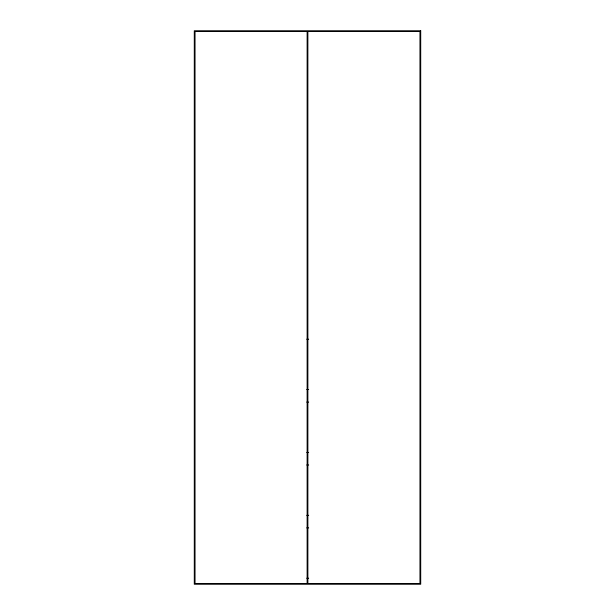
<?xml version="1.0" encoding="UTF-8"?>
<svg xmlns="http://www.w3.org/2000/svg" width="615" height="615" viewBox="0 0 615 615"><rect width="100%" height="100%" fill="white"/><g stroke="black" fill="none" stroke-linecap="round" stroke-linejoin="round"><path stroke-width="0.92" d="M306.747 339.203L308.661 339.203M306.747 389.518L308.661 389.518M306.747 402.095L308.661 402.095M306.747 452.417L308.661 452.417M306.747 464.994L308.661 464.994M306.747 515.316L308.661 515.316M306.747 527.893L308.661 527.893M306.747 578.215L308.661 578.215M420.714 30.75L194.286 30.75L194.286 584.25L420.714 584.25L420.714 30.75M307.123 31.503L195.04 31.503L195.04 583.497L307.123 583.497L307.123 31.503M419.96 31.503L307.877 31.503L307.877 583.497L419.96 583.497L419.96 31.503"/></g></svg>
